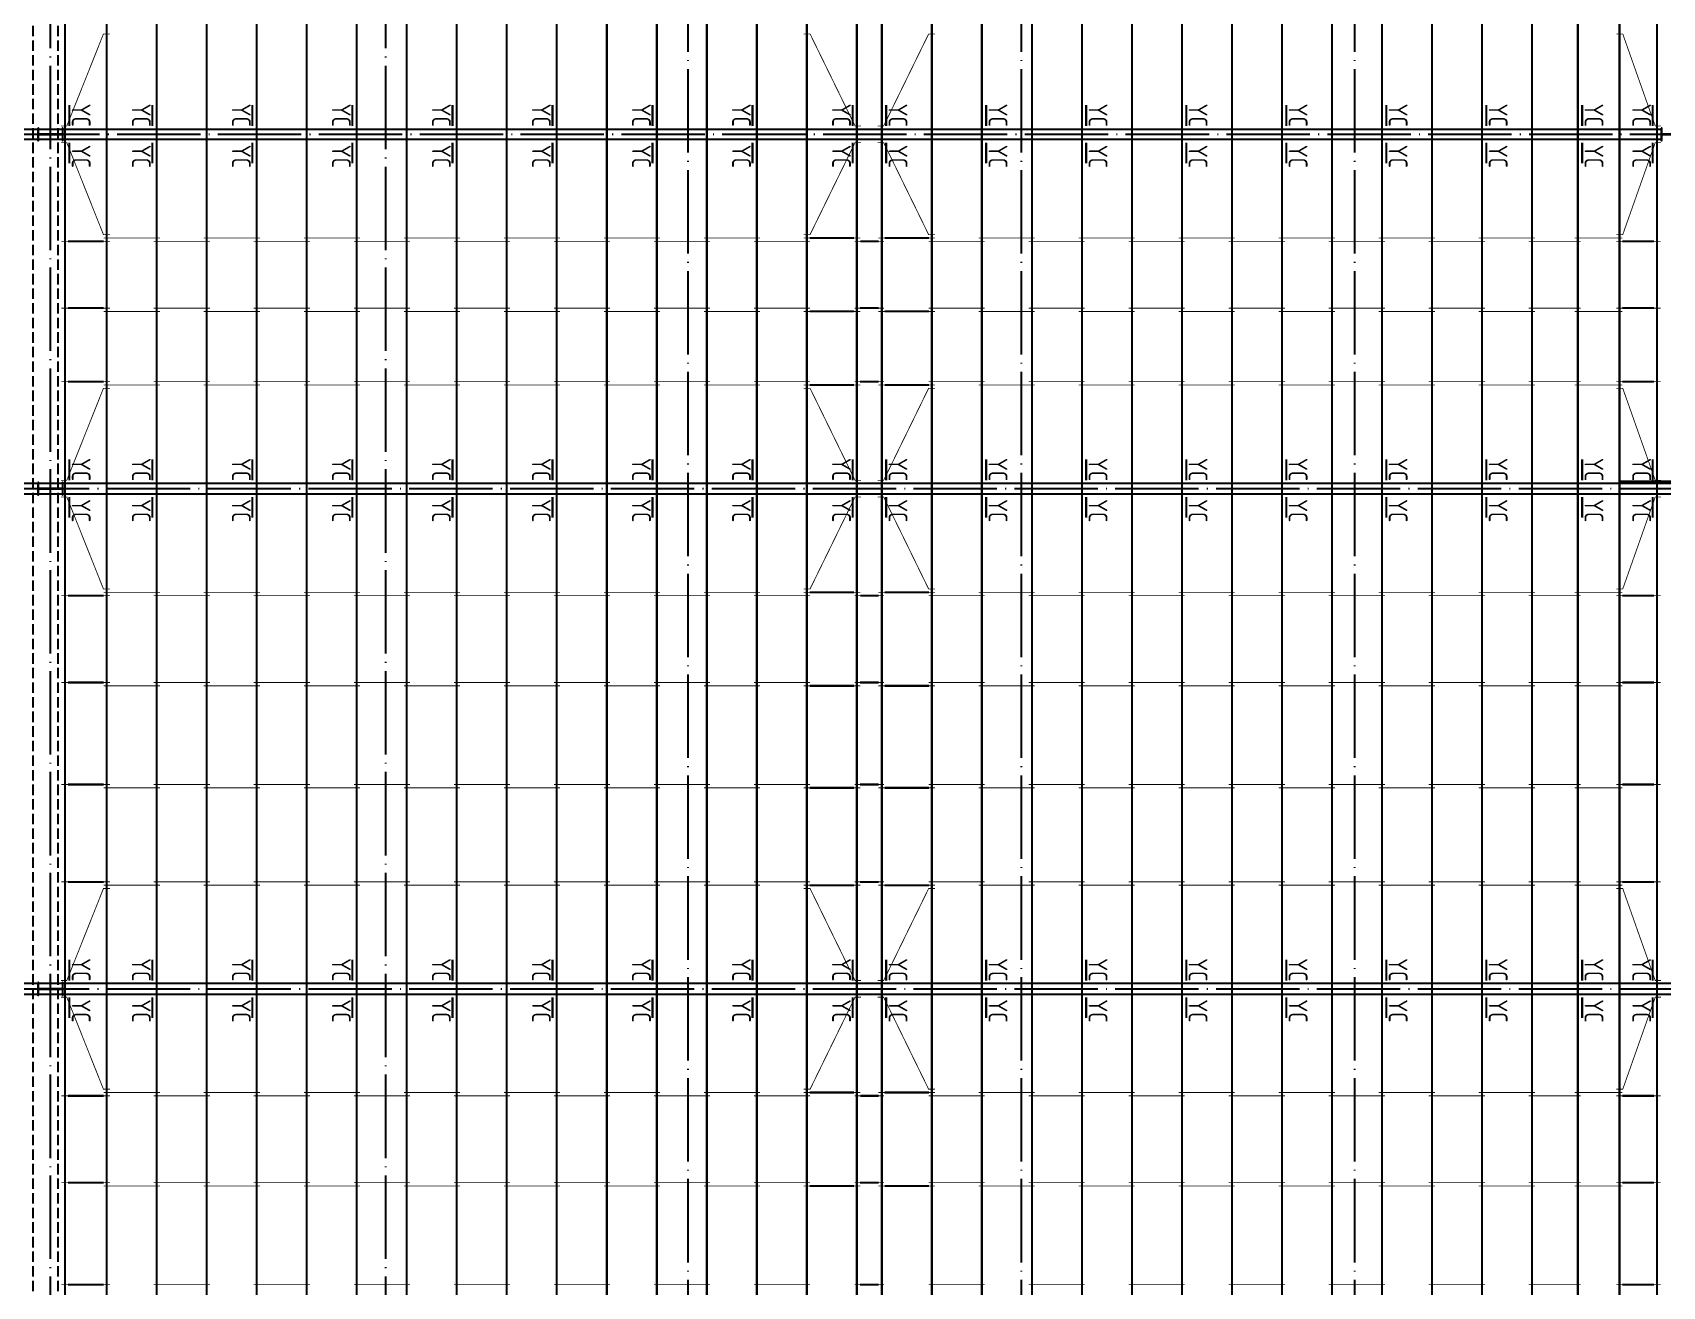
# Model space of a CAD drawing. Extents: x 69728788 to 150676229, y 15322671 to 43663798.
# Drawn here: x 75156773 to 75195879, y 20312948 to 20343024 of the extents above; entities that cross this region are included whole.
import ezdxf

# ---------------------------------------------------------------- set-up
doc = ezdxf.new("R2010")
doc.units = 0
doc.header["$LTSCALE"] = 1000
doc.header["$MEASUREMENT"] = 0
doc.linetypes.add('DASH', pattern=[0.35, 0.25, -0.1])
doc.linetypes.add('DOTE', pattern=[2.42, 2, -0.2, 0.02, -0.2])
for name, color, linetype in [('10014', 2, 'CONTINUOUS'), ('DOTE', 251, 'DOTE'), ('屋面隅撑', 1, 'CONTINUOUS'), ('檩条拉条', 253, 'CONTINUOUS'), ('钢柱', 3, 'CONTINUOUS'), ('钢梁', 97, 'CONTINUOUS')]:
    doc.layers.add(name, color=color, linetype=linetype)
doc.styles.add('TSSD_Rein', font='atssdeng.shx', dxfattribs={"width": 0.7, "bigfont": 'atssdchn.shx'})

msp = doc.modelspace()

# ---------------------------------------------------------------- linework, layer by layer
at = {"layer": '10014', "linetype": 'DASH'}
for points in [[(75156787, 20297085.2), (75156787, 20390085.2)], [(75157387, 20297085.2), (75157387, 20390085.2)]]:
    msp.add_lwpolyline(points, dxfattribs=at)
at = {"layer": '10014', "const_width": 50}
for points in [[(75157550.3, 20297085.2), (75157550.3, 20390085.2)], [(75158550.3, 20297085.2), (75158550.3, 20390085.2)], [(75159750.3, 20297085.2), (75159750.3, 20390085.2)], [(75160950.3, 20297085.2), (75160950.3, 20390085.2)], [(75162150.3, 20297085.2), (75162150.3, 20390085.2)], [(75163350.3, 20297085.2), (75163350.3, 20390085.2)], [(75164550.3, 20297085.2), (75164550.3, 20390085.2)], [(75165750.3, 20297085.2), (75165750.3, 20390085.2)], [(75166950.3, 20297085.2), (75166950.3, 20390085.2)], [(75168150.3, 20297085.2), (75168150.3, 20390085.2)], [(75169350.3, 20297085.2), (75169350.3, 20390085.2)], [(75170550.3, 20297085.2), (75170550.3, 20390085.2)], [(75171750.3, 20297085.2), (75171750.3, 20390085.2)], [(75172950.3, 20297085.2), (75172950.3, 20390085.2)], [(75174150.3, 20297085.2), (75174150.3, 20390085.2)], [(75175350.3, 20297085.2), (75175350.3, 20390085.2)], [(75176550.3, 20297085.2), (75176550.3, 20390085.2)], [(75177150.3, 20297085.2), (75177150.3, 20390085.2)], [(75178350.3, 20297085.2), (75178350.3, 20390085.2)], [(75179550.3, 20297085.2), (75179550.3, 20390085.2)], [(75180750.3, 20297085.2), (75180750.3, 20390085.2)], [(75181950.3, 20297085.2), (75181950.3, 20390085.2)], [(75183150.3, 20297085.2), (75183150.3, 20390085.2)], [(75184350.3, 20297085.2), (75184350.3, 20390085.2)], [(75185550.3, 20297085.2), (75185550.3, 20390085.2)], [(75186750.3, 20297085.2), (75186750.3, 20390085.2)], [(75187950.3, 20297085.2), (75187950.3, 20390085.2)], [(75189150.3, 20297085.2), (75189150.3, 20390085.2)], [(75190350.3, 20297085.2), (75190350.3, 20390085.2)], [(75191550.3, 20297085.2), (75191550.3, 20390085.2)], [(75192750.3, 20297085.2), (75192750.3, 20390085.2)], [(75193850.3, 20297085.2), (75193850.3, 20390085.2)], [(75194850.3, 20297085.2), (75194850.3, 20390085.2)], [(75195750.3, 20297085.2), (75195750.3, 20390085.2)]]:
    msp.add_lwpolyline(points, dxfattribs=at)
at = {"layer": 'DOTE'}
for p, q in [((75157200.1, 20296668.2), (75157200.1, 20390668.2)), ((75165250.1, 20296668.2), (75165250.1, 20390668.2)), ((75172500.5, 20296585.2), (75172500.5, 20390585.2)), ((75180500.5, 20296585.2), (75180500.5, 20390585.2)), ((75188500.5, 20296585.2), (75188500.5, 20390585.2)), ((75122500.5, 20340585.2), (75232250.5, 20340585.2)), ((75122250.5, 20332085.2), (75232225.5, 20332085.2)), ((75194850.5, 20332260.2), (75232225.5, 20332260.2)), ((75122250.5, 20320085.2), (75232250.5, 20320085.2))]:
    msp.add_line(p, q, dxfattribs=at)
at = {"layer": '屋面隅撑', "const_width": 50}
for points in [[(75157653.5, 20340785.2), (75157653.5, 20341285.2)], [(75159647.2, 20340785.2), (75159647.2, 20341285.2)], [(75162047.2, 20340785.2), (75162047.2, 20341285.2)], [(75164447.2, 20340785.2), (75164447.2, 20341285.2)], [(75166847.2, 20340785.2), (75166847.2, 20341285.2)], [(75169247.2, 20340785.2), (75169247.2, 20341285.2)], [(75171647.2, 20340785.2), (75171647.2, 20341285.2)], [(75174047.2, 20340785.2), (75174047.2, 20341285.2)], [(75176447.2, 20340785.2), (75176447.2, 20341285.2)], [(75177253.5, 20340785.2), (75177253.5, 20341285.2)], [(75179653.5, 20340785.2), (75179653.5, 20341285.2)], [(75182053.5, 20340785.2), (75182053.5, 20341285.2)], [(75184453.5, 20340785.2), (75184453.5, 20341285.2)], [(75186853.5, 20340785.2), (75186853.5, 20341285.2)], [(75189253.5, 20340785.2), (75189253.5, 20341285.2)], [(75191653.5, 20340785.2), (75191653.5, 20341285.2)], [(75193953.5, 20340785.2), (75193953.5, 20341285.2)], [(75195647.2, 20340785.2), (75195647.2, 20341285.2)], [(75157653.5, 20340385.2), (75157653.5, 20339885.2)], [(75159647.2, 20340385.2), (75159647.2, 20339885.2)], [(75162047.2, 20340385.2), (75162047.2, 20339885.2)], [(75164447.2, 20340385.2), (75164447.2, 20339885.2)], [(75166847.2, 20340385.2), (75166847.2, 20339885.2)], [(75169247.2, 20340385.2), (75169247.2, 20339885.2)], [(75171647.2, 20340385.2), (75171647.2, 20339885.2)], [(75174047.2, 20340385.2), (75174047.2, 20339885.2)], [(75176447.2, 20340385.2), (75176447.2, 20339885.2)], [(75177253.5, 20340385.2), (75177253.5, 20339885.2)], [(75179653.5, 20340385.2), (75179653.5, 20339885.2)], [(75182053.5, 20340385.2), (75182053.5, 20339885.2)], [(75184453.5, 20340385.2), (75184453.5, 20339885.2)], [(75186853.5, 20340385.2), (75186853.5, 20339885.2)], [(75189253.5, 20340385.2), (75189253.5, 20339885.2)], [(75191653.5, 20340385.2), (75191653.5, 20339885.2)], [(75193953.5, 20340385.2), (75193953.5, 20339885.2)], [(75195647.2, 20340385.2), (75195647.2, 20339885.2)], [(75157653.5, 20332285.2), (75157653.5, 20332785.2)], [(75159647.2, 20332285.2), (75159647.2, 20332785.2)], [(75162047.2, 20332285.2), (75162047.2, 20332785.2)], [(75164447.2, 20332285.2), (75164447.2, 20332785.2)], [(75166847.2, 20332285.2), (75166847.2, 20332785.2)], [(75169247.2, 20332285.2), (75169247.2, 20332785.2)], [(75171647.2, 20332285.2), (75171647.2, 20332785.2)], [(75174047.2, 20332285.2), (75174047.2, 20332785.2)], [(75176447.2, 20332285.2), (75176447.2, 20332785.2)], [(75177253.5, 20332285.2), (75177253.5, 20332785.2)], [(75179653.5, 20332285.2), (75179653.5, 20332785.2)], [(75182053.5, 20332285.2), (75182053.5, 20332785.2)], [(75184453.5, 20332285.2), (75184453.5, 20332785.2)], [(75186853.5, 20332285.2), (75186853.5, 20332785.2)], [(75189253.5, 20332285.2), (75189253.5, 20332785.2)], [(75191653.5, 20332285.2), (75191653.5, 20332785.2)], [(75193953.5, 20332285.2), (75193953.5, 20332785.2)], [(75195647.2, 20332285.2), (75195647.2, 20332785.2)], [(75157653.5, 20331885.2), (75157653.5, 20331385.2)], [(75159647.2, 20331885.2), (75159647.2, 20331385.2)], [(75162047.2, 20331885.2), (75162047.2, 20331385.2)], [(75164447.2, 20331885.2), (75164447.2, 20331385.2)], [(75166847.2, 20331885.2), (75166847.2, 20331385.2)], [(75169247.2, 20331885.2), (75169247.2, 20331385.2)], [(75171647.2, 20331885.2), (75171647.2, 20331385.2)], [(75174047.2, 20331885.2), (75174047.2, 20331385.2)], [(75176447.2, 20331885.2), (75176447.2, 20331385.2)], [(75177253.5, 20331885.2), (75177253.5, 20331385.2)], [(75179653.5, 20331885.2), (75179653.5, 20331385.2)], [(75182053.5, 20331885.2), (75182053.5, 20331385.2)], [(75184453.5, 20331885.2), (75184453.5, 20331385.2)], [(75186853.5, 20331885.2), (75186853.5, 20331385.2)], [(75189253.5, 20331885.2), (75189253.5, 20331385.2)], [(75191653.5, 20331885.2), (75191653.5, 20331385.2)], [(75193953.5, 20331885.2), (75193953.5, 20331385.2)], [(75195647.2, 20331885.2), (75195647.2, 20331385.2)], [(75157653.5, 20320285.2), (75157653.5, 20320785.2)], [(75159647.2, 20320285.2), (75159647.2, 20320785.2)], [(75162047.2, 20320285.2), (75162047.2, 20320785.2)], [(75164447.2, 20320285.2), (75164447.2, 20320785.2)], [(75166847.2, 20320285.2), (75166847.2, 20320785.2)], [(75169247.2, 20320285.2), (75169247.2, 20320785.2)], [(75171647.2, 20320285.2), (75171647.2, 20320785.2)], [(75174047.2, 20320285.2), (75174047.2, 20320785.2)], [(75176447.2, 20320285.2), (75176447.2, 20320785.2)], [(75177253.5, 20320285.2), (75177253.5, 20320785.2)], [(75179653.5, 20320285.2), (75179653.5, 20320785.2)], [(75182053.5, 20320285.2), (75182053.5, 20320785.2)], [(75184453.5, 20320285.2), (75184453.5, 20320785.2)], [(75186853.5, 20320285.2), (75186853.5, 20320785.2)], [(75189253.5, 20320285.2), (75189253.5, 20320785.2)], [(75191653.5, 20320285.2), (75191653.5, 20320785.2)], [(75193953.5, 20320285.2), (75193953.5, 20320785.2)], [(75195647.2, 20320285.2), (75195647.2, 20320785.2)], [(75157653.5, 20319885.2), (75157653.5, 20319385.2)], [(75159647.2, 20319885.2), (75159647.2, 20319385.2)], [(75162047.2, 20319885.2), (75162047.2, 20319385.2)], [(75164447.2, 20319885.2), (75164447.2, 20319385.2)], [(75166847.2, 20319885.2), (75166847.2, 20319385.2)], [(75169247.2, 20319885.2), (75169247.2, 20319385.2)], [(75171647.2, 20319885.2), (75171647.2, 20319385.2)], [(75174047.2, 20319885.2), (75174047.2, 20319385.2)], [(75176447.2, 20319885.2), (75176447.2, 20319385.2)], [(75177253.5, 20319885.2), (75177253.5, 20319385.2)], [(75179653.5, 20319885.2), (75179653.5, 20319385.2)], [(75182053.5, 20319885.2), (75182053.5, 20319385.2)], [(75184453.5, 20319885.2), (75184453.5, 20319385.2)], [(75186853.5, 20319885.2), (75186853.5, 20319385.2)], [(75189253.5, 20319885.2), (75189253.5, 20319385.2)], [(75191653.5, 20319885.2), (75191653.5, 20319385.2)], [(75193953.5, 20319885.2), (75193953.5, 20319385.2)], [(75195647.2, 20319885.2), (75195647.2, 20319385.2)]]:
    msp.add_lwpolyline(points, dxfattribs=at)
at = {"layer": '檩条拉条', "color": 1}
for points, const_width in [([(75157452.4, 20340785.2), (75157593.2, 20340785.2), (75158472.7, 20342991.8), (75158629.4, 20342991.8)], 20), ([(75176648.3, 20340785.2), (75176507.5, 20340785.2), (75175428, 20342991.8), (75175271.3, 20342991.8)], 20), ([(75177052.4, 20340785.2), (75177193.2, 20340785.2), (75178272.7, 20342991.8), (75178429.4, 20342991.8)], 20), ([(75195848.3, 20340785.2), (75195707.5, 20340785.2), (75194928, 20342991.8), (75194771.3, 20342991.8)], 20), ([(75157452.4, 20340385.2), (75157593.2, 20340385.2), (75158472.7, 20338178.6), (75158629.4, 20338178.6)], 20), ([(75176648.3, 20340385.2), (75176507.5, 20340385.2), (75175428, 20338178.6), (75175271.3, 20338178.6)], 20), ([(75177052.4, 20340385.2), (75177193.2, 20340385.2), (75178272.7, 20338178.6), (75178429.4, 20338178.6)], 20), ([(75195848.3, 20340385.2), (75195707.5, 20340385.2), (75194928, 20338178.6), (75194771.3, 20338178.6)], 20), ([(75158629.4, 20338018.6), (75157465.7, 20338018.6)], 20), ([(75157619.3, 20338018.6), (75158479.1, 20338018.6)], 50), ([(75159829, 20338098.6), (75158480.9, 20338098.6)], 20), ([(75161029, 20338018.6), (75159680.9, 20338018.6)], 20), ([(75162229, 20338098.6), (75160880.9, 20338098.6)], 20), ([(75163429, 20338018.6), (75162080.9, 20338018.6)], 20), ([(75164629, 20338098.6), (75163280.9, 20338098.6)], 20), ([(75165829, 20338018.6), (75164480.9, 20338018.6)], 20), ([(75167029, 20338098.6), (75165680.9, 20338098.6)], 20), ([(75168229, 20338018.6), (75166880.9, 20338018.6)], 20), ([(75169429, 20338098.6), (75168080.9, 20338098.6)], 20), ([(75170629, 20338018.6), (75169280.9, 20338018.6)], 20), ([(75171829, 20338098.6), (75170480.9, 20338098.6)], 20), ([(75173029, 20338018.6), (75171680.9, 20338018.6)], 20), ([(75174229, 20338098.6), (75172880.9, 20338098.6)], 20), ([(75175429, 20338018.6), (75174080.9, 20338018.6)], 20), ([(75175271.3, 20338098.6), (75176635, 20338098.6)], 20), ([(75176481.3, 20338098.6), (75175421.6, 20338098.6)], 50), ([(75177199.5, 20338018.6), (75176496.5, 20338018.6)], 20), ([(75177199.5, 20338018.6), (75176496.5, 20338018.6)], 20), ([(75177199.5, 20338018.6), (75176496.5, 20338018.6)], 20), ([(75176501.2, 20338018.6), (75177204.2, 20338018.6)], 20), ([(75176501.2, 20338018.6), (75177204.2, 20338018.6)], 20), ([(75177076.1, 20338018.6), (75176637.9, 20338018.6)], 50), ([(75178429.4, 20338098.6), (75177065.7, 20338098.6)], 20), ([(75177219.3, 20338098.6), (75178279.1, 20338098.6)], 50), ([(75178271.7, 20338018.6), (75179619.8, 20338018.6)], 20), ([(75179471.7, 20338098.6), (75180819.8, 20338098.6)], 20), ([(75180671.7, 20338018.6), (75182019.8, 20338018.6)], 20), ([(75181871.7, 20338098.6), (75183219.8, 20338098.6)], 20), ([(75183071.7, 20338018.6), (75184419.8, 20338018.6)], 20), ([(75184271.7, 20338098.6), (75185619.8, 20338098.6)], 20), ([(75185471.7, 20338018.6), (75186819.8, 20338018.6)], 20), ([(75186671.7, 20338098.6), (75188019.8, 20338098.6)], 20), ([(75187871.7, 20338018.6), (75189219.8, 20338018.6)], 20), ([(75189071.7, 20338098.6), (75190419.8, 20338098.6)], 20), ([(75190271.7, 20338018.6), (75191619.8, 20338018.6)], 20), ([(75191471.7, 20338098.6), (75192819.8, 20338098.6)], 20), ([(75192671.7, 20338018.6), (75193919.8, 20338018.6)], 20), ([(75193771.7, 20338098.6), (75194919.8, 20338098.6)], 20), ([(75194771.3, 20338018.6), (75195835, 20338018.6)], 20), ([(75195681.3, 20338018.6), (75194921.6, 20338018.6)], 50), ([(75158629.4, 20336415.2), (75157465.7, 20336415.2)], 20), ([(75157619.3, 20336415.2), (75158479.1, 20336415.2)], 50), ([(75159829, 20336335.2), (75158480.9, 20336335.2)], 20), ([(75161029, 20336415.2), (75159680.9, 20336415.2)], 20), ([(75162229, 20336335.2), (75160880.9, 20336335.2)], 20), ([(75163429, 20336415.2), (75162080.9, 20336415.2)], 20), ([(75164629, 20336335.2), (75163280.9, 20336335.2)], 20), ([(75165829, 20336415.2), (75164480.9, 20336415.2)], 20), ([(75167029, 20336335.2), (75165680.9, 20336335.2)], 20), ([(75168229, 20336415.2), (75166880.9, 20336415.2)], 20), ([(75169429, 20336335.2), (75168080.9, 20336335.2)], 20), ([(75170629, 20336415.2), (75169280.9, 20336415.2)], 20), ([(75171829, 20336335.2), (75170480.9, 20336335.2)], 20), ([(75173029, 20336415.2), (75171680.9, 20336415.2)], 20), ([(75174229, 20336335.2), (75172880.9, 20336335.2)], 20), ([(75175429, 20336415.2), (75174080.9, 20336415.2)], 20), ([(75175271.3, 20336335.2), (75176635, 20336335.2)], 20), ([(75176481.3, 20336335.2), (75175421.6, 20336335.2)], 50), ([(75177199.5, 20336415.2), (75176496.5, 20336415.2)], 20), ([(75177199.5, 20336415.2), (75176496.5, 20336415.2)], 20), ([(75176501.2, 20336415.2), (75177204.2, 20336415.2)], 20), ([(75176624.6, 20336415.2), (75177062.8, 20336415.2)], 50), ([(75176624.6, 20336415.2), (75177062.8, 20336415.2)], 50), ([(75176624.6, 20336415.2), (75177062.8, 20336415.2)], 50), ([(75177076.1, 20336415.2), (75176637.9, 20336415.2)], 50), ([(75177076.1, 20336415.2), (75176637.9, 20336415.2)], 50), ([(75178429.4, 20336335.2), (75177065.7, 20336335.2)], 20), ([(75177219.3, 20336335.2), (75178279.1, 20336335.2)], 50), ([(75178271.7, 20336415.2), (75179619.8, 20336415.2)], 20), ([(75179471.7, 20336335.2), (75180819.8, 20336335.2)], 20), ([(75180671.7, 20336415.2), (75182019.8, 20336415.2)], 20), ([(75181871.7, 20336335.2), (75183219.8, 20336335.2)], 20), ([(75183071.7, 20336415.2), (75184419.8, 20336415.2)], 20), ([(75184271.7, 20336335.2), (75185619.8, 20336335.2)], 20), ([(75185471.7, 20336415.2), (75186819.8, 20336415.2)], 20), ([(75186671.7, 20336335.2), (75188019.8, 20336335.2)], 20), ([(75187871.7, 20336415.2), (75189219.8, 20336415.2)], 20), ([(75189071.7, 20336335.2), (75190419.8, 20336335.2)], 20), ([(75190271.7, 20336415.2), (75191619.8, 20336415.2)], 20), ([(75191471.7, 20336335.2), (75192819.8, 20336335.2)], 20), ([(75192671.7, 20336415.2), (75193919.8, 20336415.2)], 20), ([(75193771.7, 20336335.2), (75194919.8, 20336335.2)], 20), ([(75194771.3, 20336415.2), (75195835, 20336415.2)], 20), ([(75195681.3, 20336415.2), (75194921.6, 20336415.2)], 50), ([(75157452.4, 20332285.2), (75157593.2, 20332285.2), (75158472.7, 20334491.8), (75158629.4, 20334491.8)], 20), ([(75158629.4, 20334651.8), (75157465.7, 20334651.8)], 20), ([(75157619.3, 20334651.8), (75158479.1, 20334651.8)], 50), ([(75159829, 20334571.8), (75158480.9, 20334571.8)], 20), ([(75161029, 20334651.8), (75159680.9, 20334651.8)], 20), ([(75162229, 20334571.8), (75160880.9, 20334571.8)], 20), ([(75163429, 20334651.8), (75162080.9, 20334651.8)], 20), ([(75164629, 20334571.8), (75163280.9, 20334571.8)], 20), ([(75165829, 20334651.8), (75164480.9, 20334651.8)], 20), ([(75167029, 20334571.8), (75165680.9, 20334571.8)], 20), ([(75168229, 20334651.8), (75166880.9, 20334651.8)], 20), ([(75169429, 20334571.8), (75168080.9, 20334571.8)], 20), ([(75170629, 20334651.8), (75169280.9, 20334651.8)], 20), ([(75171829, 20334571.8), (75170480.9, 20334571.8)], 20), ([(75173029, 20334651.8), (75171680.9, 20334651.8)], 20), ([(75174229, 20334571.8), (75172880.9, 20334571.8)], 20), ([(75175429, 20334651.8), (75174080.9, 20334651.8)], 20), ([(75175271.3, 20334571.8), (75176635, 20334571.8)], 20), ([(75176648.3, 20332285.2), (75176507.5, 20332285.2), (75175428, 20334491.8), (75175271.3, 20334491.8)], 20), ([(75176481.3, 20334571.8), (75175421.6, 20334571.8)], 50), ([(75177199.5, 20334651.8), (75176496.5, 20334651.8)], 20), ([(75177199.5, 20334651.8), (75176496.5, 20334651.8)], 20), ([(75176501.2, 20334651.8), (75177204.2, 20334651.8)], 20), ([(75176624.6, 20334651.8), (75177062.8, 20334651.8)], 50), ([(75176624.6, 20334651.8), (75177062.8, 20334651.8)], 50), ([(75176624.6, 20334651.8), (75177062.8, 20334651.8)], 50), ([(75177076.1, 20334651.8), (75176637.9, 20334651.8)], 50), ([(75177076.1, 20334651.8), (75176637.9, 20334651.8)], 50), ([(75177052.4, 20332285.2), (75177193.2, 20332285.2), (75178272.7, 20334491.8), (75178429.4, 20334491.8)], 20), ([(75178429.4, 20334571.8), (75177065.7, 20334571.8)], 20), ([(75177219.3, 20334571.8), (75178279.1, 20334571.8)], 50), ([(75178271.7, 20334651.8), (75179619.8, 20334651.8)], 20), ([(75179471.7, 20334571.8), (75180819.8, 20334571.8)], 20), ([(75180671.7, 20334651.8), (75182019.8, 20334651.8)], 20), ([(75181871.7, 20334571.8), (75183219.8, 20334571.8)], 20), ([(75183071.7, 20334651.8), (75184419.8, 20334651.8)], 20), ([(75184271.7, 20334571.8), (75185619.8, 20334571.8)], 20), ([(75185471.7, 20334651.8), (75186819.8, 20334651.8)], 20), ([(75186671.7, 20334571.8), (75188019.8, 20334571.8)], 20), ([(75187871.7, 20334651.8), (75189219.8, 20334651.8)], 20), ([(75189071.7, 20334571.8), (75190419.8, 20334571.8)], 20), ([(75190271.7, 20334651.8), (75191619.8, 20334651.8)], 20), ([(75191471.7, 20334571.8), (75192819.8, 20334571.8)], 20), ([(75192671.7, 20334651.8), (75193919.8, 20334651.8)], 20), ([(75193771.7, 20334571.8), (75194919.8, 20334571.8)], 20), ([(75194771.3, 20334651.8), (75195835, 20334651.8)], 20), ([(75195848.3, 20332285.2), (75195707.5, 20332285.2), (75194928, 20334491.8), (75194771.3, 20334491.8)], 20), ([(75195681.3, 20334651.8), (75194921.6, 20334651.8)], 50), ([(75157452.4, 20331885.2), (75157593.2, 20331885.2), (75158472.7, 20329678.6), (75158629.4, 20329678.6)], 20), ([(75176648.3, 20331885.2), (75176507.5, 20331885.2), (75175428, 20329678.6), (75175271.3, 20329678.6)], 20), ([(75177052.4, 20331885.2), (75177193.2, 20331885.2), (75178272.7, 20329678.6), (75178429.4, 20329678.6)], 20), ([(75195848.3, 20331885.2), (75195707.5, 20331885.2), (75194928, 20329678.6), (75194771.3, 20329678.6)], 20), ([(75158629.4, 20329518.6), (75157465.7, 20329518.6)], 20), ([(75157619.3, 20329518.6), (75158479.1, 20329518.6)], 50), ([(75159829, 20329598.6), (75158480.9, 20329598.6)], 20), ([(75161029, 20329518.6), (75159680.9, 20329518.6)], 20), ([(75162229, 20329598.6), (75160880.9, 20329598.6)], 20), ([(75163429, 20329518.6), (75162080.9, 20329518.6)], 20), ([(75164629, 20329598.6), (75163280.9, 20329598.6)], 20), ([(75165829, 20329518.6), (75164480.9, 20329518.6)], 20), ([(75167029, 20329598.6), (75165680.9, 20329598.6)], 20), ([(75168229, 20329518.6), (75166880.9, 20329518.6)], 20), ([(75169429, 20329598.6), (75168080.9, 20329598.6)], 20), ([(75170629, 20329518.6), (75169280.9, 20329518.6)], 20), ([(75171829, 20329598.6), (75170480.9, 20329598.6)], 20), ([(75173029, 20329518.6), (75171680.9, 20329518.6)], 20), ([(75174229, 20329598.6), (75172880.9, 20329598.6)], 20), ([(75175429, 20329518.6), (75174080.9, 20329518.6)], 20), ([(75175271.3, 20329598.6), (75176635, 20329598.6)], 20), ([(75176481.3, 20329598.6), (75175421.6, 20329598.6)], 50), ([(75177199.5, 20329518.6), (75176496.5, 20329518.6)], 20), ([(75177199.5, 20329518.6), (75176496.5, 20329518.6)], 20), ([(75177199.5, 20329518.6), (75176496.5, 20329518.6)], 20), ([(75176501.2, 20329518.6), (75177204.2, 20329518.6)], 20), ([(75176501.2, 20329518.6), (75177204.2, 20329518.6)], 20), ([(75177076.1, 20329518.6), (75176637.9, 20329518.6)], 50), ([(75178429.4, 20329598.6), (75177065.7, 20329598.6)], 20), ([(75177219.3, 20329598.6), (75178279.1, 20329598.6)], 50), ([(75178271.7, 20329518.6), (75179619.8, 20329518.6)], 20), ([(75179471.7, 20329598.6), (75180819.8, 20329598.6)], 20), ([(75180671.7, 20329518.6), (75182019.8, 20329518.6)], 20), ([(75181871.7, 20329598.6), (75183219.8, 20329598.6)], 20), ([(75183071.7, 20329518.6), (75184419.8, 20329518.6)], 20), ([(75184271.7, 20329598.6), (75185619.8, 20329598.6)], 20), ([(75185471.7, 20329518.6), (75186819.8, 20329518.6)], 20), ([(75186671.7, 20329598.6), (75188019.8, 20329598.6)], 20), ([(75187871.7, 20329518.6), (75189219.8, 20329518.6)], 20), ([(75189071.7, 20329598.6), (75190419.8, 20329598.6)], 20), ([(75190271.7, 20329518.6), (75191619.8, 20329518.6)], 20), ([(75191471.7, 20329598.6), (75192819.8, 20329598.6)], 20), ([(75192671.7, 20329518.6), (75193919.8, 20329518.6)], 20), ([(75193771.7, 20329598.6), (75194919.8, 20329598.6)], 20), ([(75194771.3, 20329518.6), (75195835, 20329518.6)], 20), ([(75195681.3, 20329518.6), (75194921.6, 20329518.6)], 50), ([(75158629.4, 20327435.2), (75157465.7, 20327435.2)], 20), ([(75157619.3, 20327435.2), (75158479.1, 20327435.2)], 50), ([(75159829, 20327355.2), (75158480.9, 20327355.2)], 20), ([(75161029, 20327435.2), (75159680.9, 20327435.2)], 20), ([(75162229, 20327355.2), (75160880.9, 20327355.2)], 20), ([(75163429, 20327435.2), (75162080.9, 20327435.2)], 20), ([(75164629, 20327355.2), (75163280.9, 20327355.2)], 20), ([(75165829, 20327435.2), (75164480.9, 20327435.2)], 20), ([(75167029, 20327355.2), (75165680.9, 20327355.2)], 20), ([(75168229, 20327435.2), (75166880.9, 20327435.2)], 20), ([(75169429, 20327355.2), (75168080.9, 20327355.2)], 20), ([(75170629, 20327435.2), (75169280.9, 20327435.2)], 20), ([(75171829, 20327355.2), (75170480.9, 20327355.2)], 20), ([(75173029, 20327435.2), (75171680.9, 20327435.2)], 20), ([(75174229, 20327355.2), (75172880.9, 20327355.2)], 20), ([(75175429, 20327435.2), (75174080.9, 20327435.2)], 20), ([(75175271.3, 20327355.2), (75176635, 20327355.2)], 20), ([(75176481.3, 20327355.2), (75175421.6, 20327355.2)], 50), ([(75177199.5, 20327435.2), (75176496.5, 20327435.2)], 20), ([(75177199.5, 20327435.2), (75176496.5, 20327435.2)], 20), ([(75176501.2, 20327435.2), (75177204.2, 20327435.2)], 20), ([(75176624.6, 20327435.2), (75177062.8, 20327435.2)], 50), ([(75176624.6, 20327435.2), (75177062.8, 20327435.2)], 50), ([(75176624.6, 20327435.2), (75177062.8, 20327435.2)], 50), ([(75177076.1, 20327435.2), (75176637.9, 20327435.2)], 50), ([(75177076.1, 20327435.2), (75176637.9, 20327435.2)], 50), ([(75178429.4, 20327355.2), (75177065.7, 20327355.2)], 20), ([(75177219.3, 20327355.2), (75178279.1, 20327355.2)], 50), ([(75178271.7, 20327435.2), (75179619.8, 20327435.2)], 20), ([(75179471.7, 20327355.2), (75180819.8, 20327355.2)], 20), ([(75180671.7, 20327435.2), (75182019.8, 20327435.2)], 20), ([(75181871.7, 20327355.2), (75183219.8, 20327355.2)], 20), ([(75183071.7, 20327435.2), (75184419.8, 20327435.2)], 20), ([(75184271.7, 20327355.2), (75185619.8, 20327355.2)], 20), ([(75185471.7, 20327435.2), (75186819.8, 20327435.2)], 20), ([(75186671.7, 20327355.2), (75188019.8, 20327355.2)], 20), ([(75187871.7, 20327435.2), (75189219.8, 20327435.2)], 20), ([(75189071.7, 20327355.2), (75190419.8, 20327355.2)], 20), ([(75190271.7, 20327435.2), (75191619.8, 20327435.2)], 20), ([(75191471.7, 20327355.2), (75192819.8, 20327355.2)], 20), ([(75192671.7, 20327435.2), (75193919.8, 20327435.2)], 20), ([(75193771.7, 20327355.2), (75194919.8, 20327355.2)], 20), ([(75194771.3, 20327435.2), (75195835, 20327435.2)], 20), ([(75195681.3, 20327435.2), (75194921.6, 20327435.2)], 50), ([(75158629.4, 20324988.4), (75157465.7, 20324988.4)], 20), ([(75157619.3, 20324988.4), (75158479.1, 20324988.4)], 50), ([(75161029, 20324988.4), (75159680.9, 20324988.4)], 20), ([(75163429, 20324988.4), (75162080.9, 20324988.4)], 20), ([(75165829, 20324988.4), (75164480.9, 20324988.4)], 20), ([(75168229, 20324988.4), (75166880.9, 20324988.4)], 20), ([(75170629, 20324988.4), (75169280.9, 20324988.4)], 20), ([(75173029, 20324988.4), (75171680.9, 20324988.4)], 20), ([(75175429, 20324988.4), (75174080.9, 20324988.4)], 20), ([(75177199.5, 20324988.4), (75176496.5, 20324988.4)], 20), ([(75177199.5, 20324988.4), (75176496.5, 20324988.4)], 20), ([(75176501.2, 20324988.4), (75177204.2, 20324988.4)], 20), ([(75176624.6, 20324988.4), (75177062.8, 20324988.4)], 50), ([(75176624.6, 20324988.4), (75177062.8, 20324988.4)], 50), ([(75176624.6, 20324988.4), (75177062.8, 20324988.4)], 50), ([(75177076.1, 20324988.4), (75176637.9, 20324988.4)], 50), ([(75177076.1, 20324988.4), (75176637.9, 20324988.4)], 50), ([(75178271.7, 20324988.4), (75179619.8, 20324988.4)], 20), ([(75180671.7, 20324988.4), (75182019.8, 20324988.4)], 20), ([(75183071.7, 20324988.4), (75184419.8, 20324988.4)], 20), ([(75185471.7, 20324988.4), (75186819.8, 20324988.4)], 20), ([(75187871.7, 20324988.4), (75189219.8, 20324988.4)], 20), ([(75190271.7, 20324988.4), (75191619.8, 20324988.4)], 20), ([(75192671.7, 20324988.4), (75193919.8, 20324988.4)], 20), ([(75194771.3, 20324988.4), (75195835, 20324988.4)], 20), ([(75195681.3, 20324988.4), (75194921.6, 20324988.4)], 50), ([(75159829, 20324908.4), (75158480.9, 20324908.4)], 20), ([(75162229, 20324908.4), (75160880.9, 20324908.4)], 20), ([(75164629, 20324908.4), (75163280.9, 20324908.4)], 20), ([(75167029, 20324908.4), (75165680.9, 20324908.4)], 20), ([(75169429, 20324908.4), (75168080.9, 20324908.4)], 20), ([(75171829, 20324908.4), (75170480.9, 20324908.4)], 20), ([(75174229, 20324908.4), (75172880.9, 20324908.4)], 20), ([(75175271.3, 20324908.4), (75176635, 20324908.4)], 20), ([(75176481.3, 20324908.4), (75175421.6, 20324908.4)], 50), ([(75178429.4, 20324908.4), (75177065.7, 20324908.4)], 20), ([(75177219.3, 20324908.4), (75178279.1, 20324908.4)], 50), ([(75179471.7, 20324908.4), (75180819.8, 20324908.4)], 20), ([(75181871.7, 20324908.4), (75183219.8, 20324908.4)], 20), ([(75184271.7, 20324908.4), (75185619.8, 20324908.4)], 20), ([(75186671.7, 20324908.4), (75188019.8, 20324908.4)], 20), ([(75189071.7, 20324908.4), (75190419.8, 20324908.4)], 20), ([(75191471.7, 20324908.4), (75192819.8, 20324908.4)], 20), ([(75193771.7, 20324908.4), (75194919.8, 20324908.4)], 20), ([(75158629.4, 20322651.8), (75157465.7, 20322651.8)], 20), ([(75157619.3, 20322651.8), (75158479.1, 20322651.8)], 50), ([(75161029, 20322651.8), (75159680.9, 20322651.8)], 20), ([(75163429, 20322651.8), (75162080.9, 20322651.8)], 20), ([(75165829, 20322651.8), (75164480.9, 20322651.8)], 20), ([(75168229, 20322651.8), (75166880.9, 20322651.8)], 20), ([(75170629, 20322651.8), (75169280.9, 20322651.8)], 20), ([(75173029, 20322651.8), (75171680.9, 20322651.8)], 20), ([(75175429, 20322651.8), (75174080.9, 20322651.8)], 20), ([(75177199.5, 20322651.8), (75176496.5, 20322651.8)], 20), ([(75177199.5, 20322651.8), (75176496.5, 20322651.8)], 20), ([(75176501.2, 20322651.8), (75177204.2, 20322651.8)], 20), ([(75176624.6, 20322651.8), (75177062.8, 20322651.8)], 50), ([(75176624.6, 20322651.8), (75177062.8, 20322651.8)], 50), ([(75176624.6, 20322651.8), (75177062.8, 20322651.8)], 50), ([(75177076.1, 20322651.8), (75176637.9, 20322651.8)], 50), ([(75177076.1, 20322651.8), (75176637.9, 20322651.8)], 50), ([(75178271.7, 20322651.8), (75179619.8, 20322651.8)], 20), ([(75180671.7, 20322651.8), (75182019.8, 20322651.8)], 20), ([(75183071.7, 20322651.8), (75184419.8, 20322651.8)], 20), ([(75185471.7, 20322651.8), (75186819.8, 20322651.8)], 20), ([(75187871.7, 20322651.8), (75189219.8, 20322651.8)], 20), ([(75190271.7, 20322651.8), (75191619.8, 20322651.8)], 20), ([(75192671.7, 20322651.8), (75193919.8, 20322651.8)], 20), ([(75194771.3, 20322651.8), (75195835, 20322651.8)], 20), ([(75195681.3, 20322651.8), (75194921.6, 20322651.8)], 50), ([(75157452.4, 20320285.2), (75157593.2, 20320285.2), (75158472.7, 20322491.8), (75158629.4, 20322491.8)], 20), ([(75159829, 20322571.8), (75158480.9, 20322571.8)], 20), ([(75162229, 20322571.8), (75160880.9, 20322571.8)], 20), ([(75164629, 20322571.8), (75163280.9, 20322571.8)], 20), ([(75167029, 20322571.8), (75165680.9, 20322571.8)], 20), ([(75169429, 20322571.8), (75168080.9, 20322571.8)], 20), ([(75171829, 20322571.8), (75170480.9, 20322571.8)], 20), ([(75174229, 20322571.8), (75172880.9, 20322571.8)], 20), ([(75175271.3, 20322571.8), (75176635, 20322571.8)], 20), ([(75176648.3, 20320285.2), (75176507.5, 20320285.2), (75175428, 20322491.8), (75175271.3, 20322491.8)], 20), ([(75176481.3, 20322571.8), (75175421.6, 20322571.8)], 50), ([(75177052.4, 20320285.2), (75177193.2, 20320285.2), (75178272.7, 20322491.8), (75178429.4, 20322491.8)], 20), ([(75178429.4, 20322571.8), (75177065.7, 20322571.8)], 20), ([(75177219.3, 20322571.8), (75178279.1, 20322571.8)], 50), ([(75179471.7, 20322571.8), (75180819.8, 20322571.8)], 20), ([(75181871.7, 20322571.8), (75183219.8, 20322571.8)], 20), ([(75184271.7, 20322571.8), (75185619.8, 20322571.8)], 20), ([(75186671.7, 20322571.8), (75188019.8, 20322571.8)], 20), ([(75189071.7, 20322571.8), (75190419.8, 20322571.8)], 20), ([(75191471.7, 20322571.8), (75192819.8, 20322571.8)], 20), ([(75193771.7, 20322571.8), (75194919.8, 20322571.8)], 20), ([(75195848.3, 20320285.2), (75195707.5, 20320285.2), (75194928, 20322491.8), (75194771.3, 20322491.8)], 20), ([(75157452.4, 20319885.2), (75157593.2, 20319885.2), (75158472.7, 20317678.6), (75158629.4, 20317678.6)], 20), ([(75176648.3, 20319885.2), (75176507.5, 20319885.2), (75175428, 20317678.6), (75175271.3, 20317678.6)], 20), ([(75177052.4, 20319885.2), (75177193.2, 20319885.2), (75178272.7, 20317678.6), (75178429.4, 20317678.6)], 20), ([(75195848.3, 20319885.2), (75195707.5, 20319885.2), (75194928, 20317678.6), (75194771.3, 20317678.6)], 20), ([(75157619.3, 20317518.6), (75158479.1, 20317518.6)], 50), ([(75159829, 20317598.6), (75158480.9, 20317598.6)], 20), ([(75162229, 20317598.6), (75160880.9, 20317598.6)], 20), ([(75164629, 20317598.6), (75163280.9, 20317598.6)], 20), ([(75167029, 20317598.6), (75165680.9, 20317598.6)], 20), ([(75169429, 20317598.6), (75168080.9, 20317598.6)], 20), ([(75171829, 20317598.6), (75170480.9, 20317598.6)], 20), ([(75174229, 20317598.6), (75172880.9, 20317598.6)], 20), ([(75175271.3, 20317598.6), (75176635, 20317598.6)], 20), ([(75176481.3, 20317598.6), (75175421.6, 20317598.6)], 50), ([(75177076.1, 20317518.6), (75176637.9, 20317518.6)], 50), ([(75178429.4, 20317598.6), (75177065.7, 20317598.6)], 20), ([(75177219.3, 20317598.6), (75178279.1, 20317598.6)], 50), ([(75179471.7, 20317598.6), (75180819.8, 20317598.6)], 20), ([(75181871.7, 20317598.6), (75183219.8, 20317598.6)], 20), ([(75184271.7, 20317598.6), (75185619.8, 20317598.6)], 20), ([(75186671.7, 20317598.6), (75188019.8, 20317598.6)], 20), ([(75189071.7, 20317598.6), (75190419.8, 20317598.6)], 20), ([(75191471.7, 20317598.6), (75192819.8, 20317598.6)], 20), ([(75193771.7, 20317598.6), (75194919.8, 20317598.6)], 20), ([(75195681.3, 20317518.6), (75194921.6, 20317518.6)], 50), ([(75158629.4, 20317518.6), (75157465.7, 20317518.6)], 20), ([(75161029, 20317518.6), (75159680.9, 20317518.6)], 20), ([(75163429, 20317518.6), (75162080.9, 20317518.6)], 20), ([(75165829, 20317518.6), (75164480.9, 20317518.6)], 20), ([(75168229, 20317518.6), (75166880.9, 20317518.6)], 20), ([(75170629, 20317518.6), (75169280.9, 20317518.6)], 20), ([(75173029, 20317518.6), (75171680.9, 20317518.6)], 20), ([(75175429, 20317518.6), (75174080.9, 20317518.6)], 20), ([(75177199.5, 20317518.6), (75176496.5, 20317518.6)], 20), ([(75177199.5, 20317518.6), (75176496.5, 20317518.6)], 20), ([(75177199.5, 20317518.6), (75176496.5, 20317518.6)], 20), ([(75176501.2, 20317518.6), (75177204.2, 20317518.6)], 20), ([(75176501.2, 20317518.6), (75177204.2, 20317518.6)], 20), ([(75178271.7, 20317518.6), (75179619.8, 20317518.6)], 20), ([(75180671.7, 20317518.6), (75182019.8, 20317518.6)], 20), ([(75183071.7, 20317518.6), (75184419.8, 20317518.6)], 20), ([(75185471.7, 20317518.6), (75186819.8, 20317518.6)], 20), ([(75187871.7, 20317518.6), (75189219.8, 20317518.6)], 20), ([(75190271.7, 20317518.6), (75191619.8, 20317518.6)], 20), ([(75192671.7, 20317518.6), (75193919.8, 20317518.6)], 20), ([(75194771.3, 20317518.6), (75195835, 20317518.6)], 20), ([(75158629.4, 20315435.2), (75157465.7, 20315435.2)], 20), ([(75157619.3, 20315435.2), (75158479.1, 20315435.2)], 50), ([(75159829, 20315355.2), (75158480.9, 20315355.2)], 20), ([(75161029, 20315435.2), (75159680.9, 20315435.2)], 20), ([(75162229, 20315355.2), (75160880.9, 20315355.2)], 20), ([(75163429, 20315435.2), (75162080.9, 20315435.2)], 20), ([(75164629, 20315355.2), (75163280.9, 20315355.2)], 20), ([(75165829, 20315435.2), (75164480.9, 20315435.2)], 20), ([(75167029, 20315355.2), (75165680.9, 20315355.2)], 20), ([(75168229, 20315435.2), (75166880.9, 20315435.2)], 20), ([(75169429, 20315355.2), (75168080.9, 20315355.2)], 20), ([(75170629, 20315435.2), (75169280.9, 20315435.2)], 20), ([(75171829, 20315355.2), (75170480.9, 20315355.2)], 20), ([(75173029, 20315435.2), (75171680.9, 20315435.2)], 20), ([(75174229, 20315355.2), (75172880.9, 20315355.2)], 20), ([(75175429, 20315435.2), (75174080.9, 20315435.2)], 20), ([(75175271.3, 20315355.2), (75176635, 20315355.2)], 20), ([(75176481.3, 20315355.2), (75175421.6, 20315355.2)], 50), ([(75177199.5, 20315435.2), (75176496.5, 20315435.2)], 20), ([(75177199.5, 20315435.2), (75176496.5, 20315435.2)], 20), ([(75176501.2, 20315435.2), (75177204.2, 20315435.2)], 20), ([(75176624.6, 20315435.2), (75177062.8, 20315435.2)], 50), ([(75176624.6, 20315435.2), (75177062.8, 20315435.2)], 50), ([(75176624.6, 20315435.2), (75177062.8, 20315435.2)], 50), ([(75177076.1, 20315435.2), (75176637.9, 20315435.2)], 50), ([(75177076.1, 20315435.2), (75176637.9, 20315435.2)], 50), ([(75178429.4, 20315355.2), (75177065.7, 20315355.2)], 20), ([(75177219.3, 20315355.2), (75178279.1, 20315355.2)], 50), ([(75178271.7, 20315435.2), (75179619.8, 20315435.2)], 20), ([(75179471.7, 20315355.2), (75180819.8, 20315355.2)], 20), ([(75180671.7, 20315435.2), (75182019.8, 20315435.2)], 20), ([(75181871.7, 20315355.2), (75183219.8, 20315355.2)], 20), ([(75183071.7, 20315435.2), (75184419.8, 20315435.2)], 20), ([(75184271.7, 20315355.2), (75185619.8, 20315355.2)], 20), ([(75185471.7, 20315435.2), (75186819.8, 20315435.2)], 20), ([(75186671.7, 20315355.2), (75188019.8, 20315355.2)], 20), ([(75187871.7, 20315435.2), (75189219.8, 20315435.2)], 20), ([(75189071.7, 20315355.2), (75190419.8, 20315355.2)], 20), ([(75190271.7, 20315435.2), (75191619.8, 20315435.2)], 20), ([(75191471.7, 20315355.2), (75192819.8, 20315355.2)], 20), ([(75192671.7, 20315435.2), (75193919.8, 20315435.2)], 20), ([(75193771.7, 20315355.2), (75194919.8, 20315355.2)], 20), ([(75194771.3, 20315435.2), (75195835, 20315435.2)], 20), ([(75195681.3, 20315435.2), (75194921.6, 20315435.2)], 50), ([(75158629.4, 20312988.4), (75157465.7, 20312988.4)], 20), ([(75157619.3, 20312988.4), (75158479.1, 20312988.4)], 50), ([(75161029, 20312988.4), (75159680.9, 20312988.4)], 20), ([(75163429, 20312988.4), (75162080.9, 20312988.4)], 20), ([(75165829, 20312988.4), (75164480.9, 20312988.4)], 20), ([(75168229, 20312988.4), (75166880.9, 20312988.4)], 20), ([(75170629, 20312988.4), (75169280.9, 20312988.4)], 20), ([(75173029, 20312988.4), (75171680.9, 20312988.4)], 20), ([(75175429, 20312988.4), (75174080.9, 20312988.4)], 20), ([(75177199.5, 20312988.4), (75176496.5, 20312988.4)], 20), ([(75177199.5, 20312988.4), (75176496.5, 20312988.4)], 20), ([(75176501.2, 20312988.4), (75177204.2, 20312988.4)], 20), ([(75176624.6, 20312988.4), (75177062.8, 20312988.4)], 50), ([(75176624.6, 20312988.4), (75177062.8, 20312988.4)], 50), ([(75176624.6, 20312988.4), (75177062.8, 20312988.4)], 50), ([(75177076.1, 20312988.4), (75176637.9, 20312988.4)], 50), ([(75177076.1, 20312988.4), (75176637.9, 20312988.4)], 50), ([(75178271.7, 20312988.4), (75179619.8, 20312988.4)], 20), ([(75180671.7, 20312988.4), (75182019.8, 20312988.4)], 20), ([(75183071.7, 20312988.4), (75184419.8, 20312988.4)], 20), ([(75185471.7, 20312988.4), (75186819.8, 20312988.4)], 20), ([(75187871.7, 20312988.4), (75189219.8, 20312988.4)], 20), ([(75190271.7, 20312988.4), (75191619.8, 20312988.4)], 20), ([(75192671.7, 20312988.4), (75193919.8, 20312988.4)], 20), ([(75194771.3, 20312988.4), (75195835, 20312988.4)], 20), ([(75195681.3, 20312988.4), (75194921.6, 20312988.4)], 50)]:
    msp.add_lwpolyline(points, dxfattribs=dict(at, const_width=const_width))
at = {"layer": '钢柱'}
for points in [[(75156900.1, 20340735.2), (75156900.1, 20340435.2), (75156912.1, 20340435.2), (75156912.1, 20340581.2), (75157488.1, 20340581.2), (75157488.1, 20340435.2), (75157500.1, 20340435.2), (75157500.1, 20340735.2), (75157488.1, 20340735.2), (75157488.1, 20340589.2), (75156912.1, 20340589.2), (75156912.1, 20340735.2)], [(75195850.5, 20340735.2), (75195850.5, 20340435.2), (75195862.5, 20340435.2), (75195862.5, 20340581.2), (75196488.5, 20340581.2), (75196488.5, 20340435.2), (75196500.5, 20340435.2), (75196500.5, 20340735.2), (75196488.5, 20340735.2), (75196488.5, 20340589.2), (75195862.5, 20340589.2), (75195862.5, 20340735.2)], [(75156900.1, 20332235.2), (75156900.1, 20331935.2), (75156912.1, 20331935.2), (75156912.1, 20332081.2), (75157488.1, 20332081.2), (75157488.1, 20331935.2), (75157500.1, 20331935.2), (75157500.1, 20332235.2), (75157488.1, 20332235.2), (75157488.1, 20332089.2), (75156912.1, 20332089.2), (75156912.1, 20332235.2)], [(75156900.1, 20320235.2), (75156900.1, 20319935.2), (75156912.1, 20319935.2), (75156912.1, 20320081.2), (75157488.1, 20320081.2), (75157488.1, 20319935.2), (75157500.1, 20319935.2), (75157500.1, 20320235.2), (75157488.1, 20320235.2), (75157488.1, 20320089.2), (75156912.1, 20320089.2), (75156912.1, 20320235.2)]]:
    msp.add_lwpolyline(points, close=True, dxfattribs=at)
at = {"layer": '钢梁'}
for points in [[(75124150.5, 20340710.2), (75195850.5, 20340710.2), (75195850.5, 20340460.2), (75124150.5, 20340460.2)], [(75124250.5, 20332220.2), (75228850.5, 20332220.2), (75228850.5, 20331950.2), (75124250.5, 20331950.2)], [(75124250.5, 20320220.2), (75228850.5, 20320220.2), (75228850.5, 20319950.2), (75124250.5, 20319950.2)]]:
    msp.add_lwpolyline(points, close=True, dxfattribs=at)

# ---------------------------------------------------------------- texts
at = {"layer": '屋面隅撑', "color": 3, "style": 'TSSD_Rein', "width": 0.8}
for p in [(75157712.1, 20341321.3), (75159155.9, 20341321.3), (75161555.9, 20341321.3), (75163955.9, 20341321.3), (75166355.9, 20341321.3), (75168755.9, 20341321.3), (75171155.9, 20341321.3), (75173555.9, 20341321.3), (75175955.9, 20341321.3), (75177312.1, 20341321.3), (75179712.1, 20341321.3), (75182112.1, 20341321.3), (75184512.1, 20341321.3), (75186912.1, 20341321.3), (75189312.1, 20341321.3), (75191712.1, 20341321.3), (75194012.1, 20341321.3), (75195155.9, 20341321.3), (75157712.1, 20340333.6), (75159155.9, 20340333.6), (75161555.9, 20340333.6), (75163955.9, 20340333.6), (75166355.9, 20340333.6), (75168755.9, 20340333.6), (75171155.9, 20340333.6), (75173555.9, 20340333.6), (75175955.9, 20340333.6), (75177312.1, 20340333.6), (75179712.1, 20340333.6), (75182112.1, 20340333.6), (75184512.1, 20340333.6), (75186912.1, 20340333.6), (75189312.1, 20340333.6), (75191712.1, 20340333.6), (75194012.1, 20340333.6), (75195155.9, 20340333.6), (75157712.1, 20332821.3), (75159155.9, 20332821.3), (75161555.9, 20332821.3), (75163955.9, 20332821.3), (75166355.9, 20332821.3), (75168755.9, 20332821.3), (75171155.9, 20332821.3), (75173555.9, 20332821.3), (75175955.9, 20332821.3), (75177312.1, 20332821.3), (75179712.1, 20332821.3), (75182112.1, 20332821.3), (75184512.1, 20332821.3), (75186912.1, 20332821.3), (75189312.1, 20332821.3), (75191712.1, 20332821.3), (75194012.1, 20332821.3), (75195155.9, 20332821.3), (75157712.1, 20331833.6), (75159155.9, 20331833.6), (75161555.9, 20331833.6), (75163955.9, 20331833.6), (75166355.9, 20331833.6), (75168755.9, 20331833.6), (75171155.9, 20331833.6), (75173555.9, 20331833.6), (75175955.9, 20331833.6), (75177312.1, 20331833.6), (75179712.1, 20331833.6), (75182112.1, 20331833.6), (75184512.1, 20331833.6), (75186912.1, 20331833.6), (75189312.1, 20331833.6), (75191712.1, 20331833.6), (75194012.1, 20331833.6), (75195155.9, 20331833.6), (75157712.1, 20320821.3), (75159155.9, 20320821.3), (75161555.9, 20320821.3), (75163955.9, 20320821.3), (75166355.9, 20320821.3), (75168755.9, 20320821.3), (75171155.9, 20320821.3), (75173555.9, 20320821.3), (75175955.9, 20320821.3), (75177312.1, 20320821.3), (75179712.1, 20320821.3), (75182112.1, 20320821.3), (75184512.1, 20320821.3), (75186912.1, 20320821.3), (75189312.1, 20320821.3), (75191712.1, 20320821.3), (75194012.1, 20320821.3), (75195155.9, 20320821.3), (75157712.1, 20319833.6), (75159155.9, 20319833.6), (75161555.9, 20319833.6), (75163955.9, 20319833.6), (75166355.9, 20319833.6), (75168755.9, 20319833.6), (75171155.9, 20319833.6), (75173555.9, 20319833.6), (75175955.9, 20319833.6), (75177312.1, 20319833.6), (75179712.1, 20319833.6), (75182112.1, 20319833.6), (75184512.1, 20319833.6), (75186912.1, 20319833.6), (75189312.1, 20319833.6), (75191712.1, 20319833.6), (75194012.1, 20319833.6), (75195155.9, 20319833.6)]:
    msp.add_text('YC', height=450, rotation=270, dxfattribs=at).set_placement(p)

doc.saveas('drawing.dxf')
